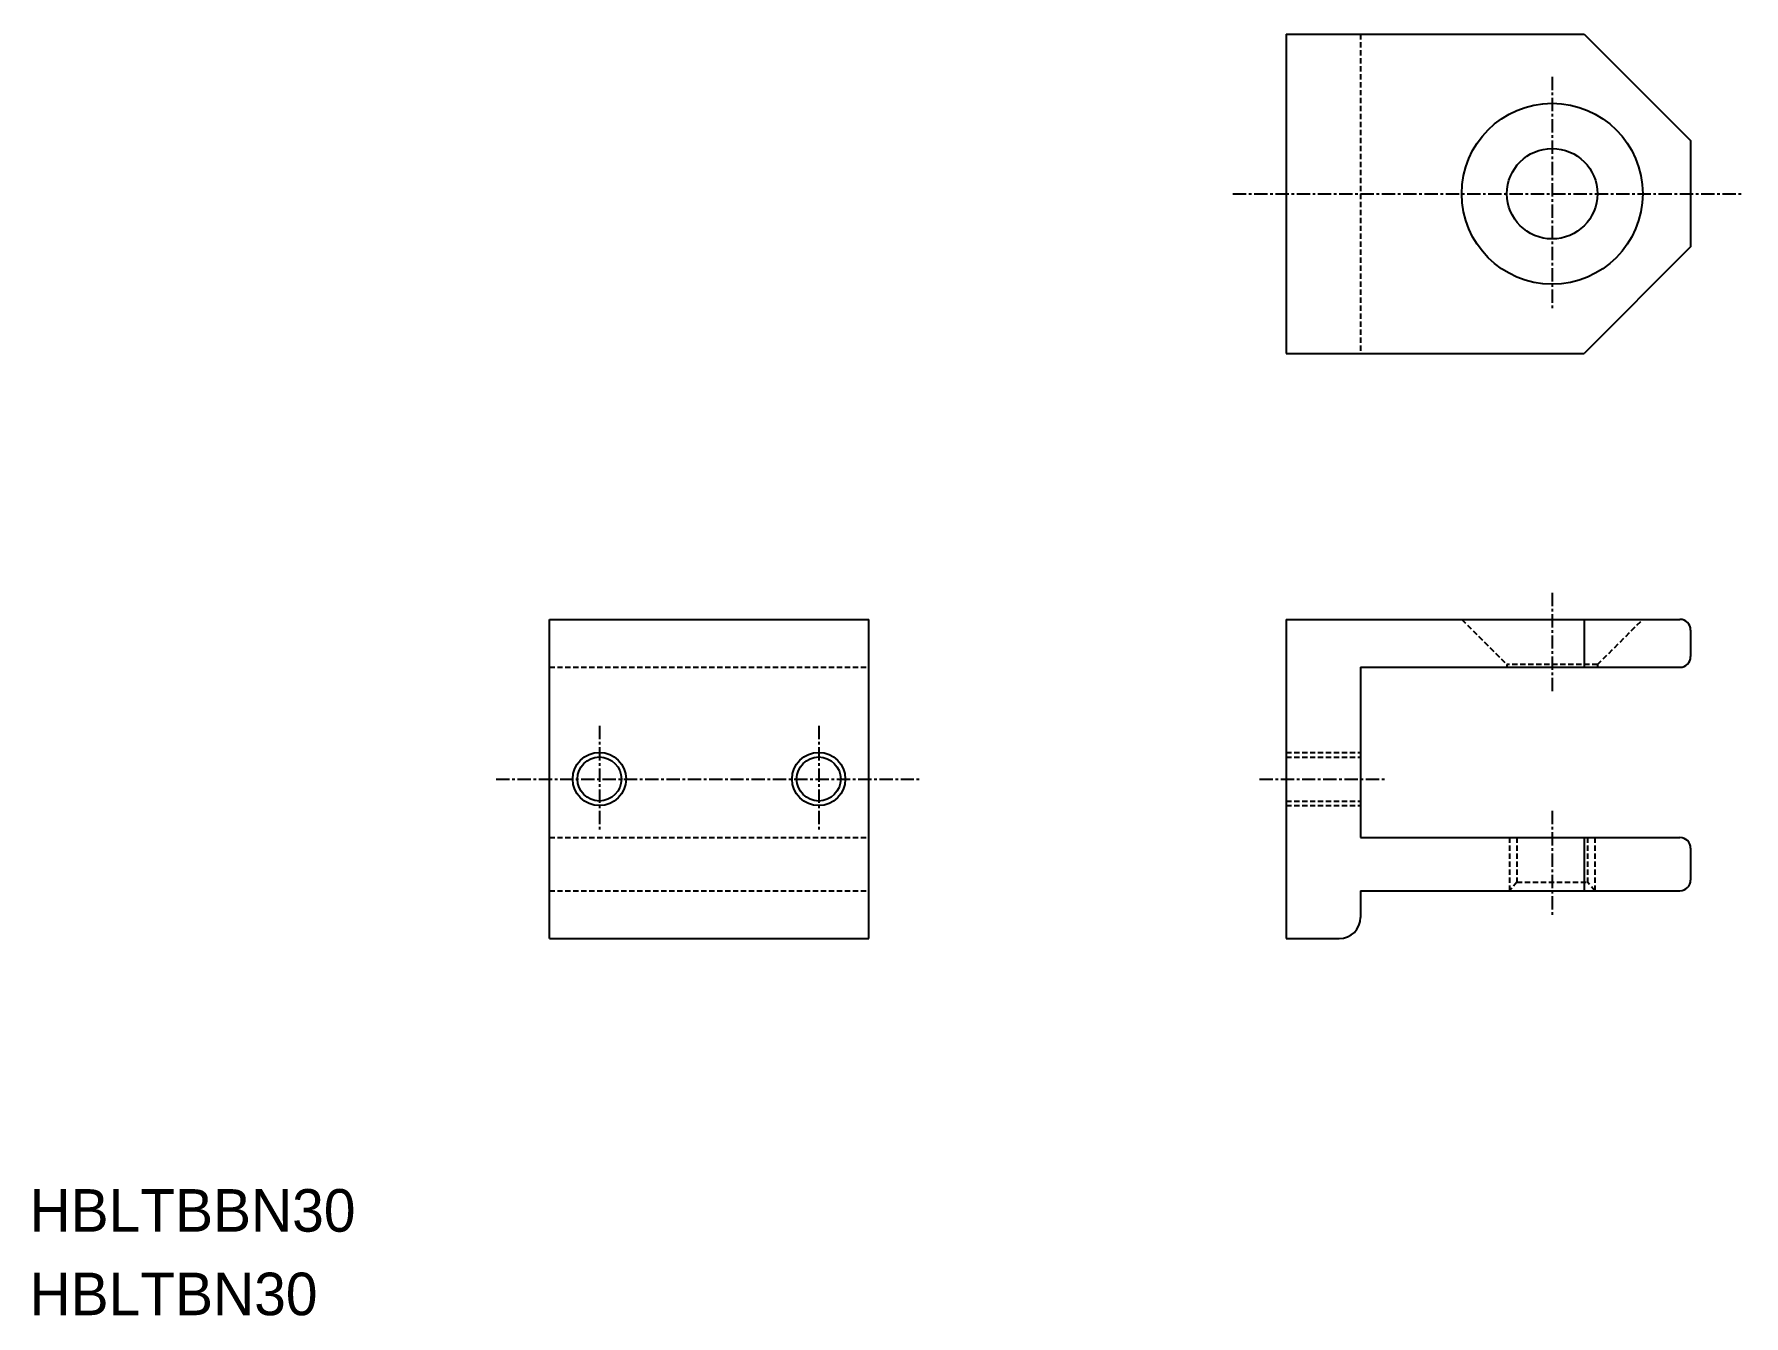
# Model space of a CAD drawing. Extents: x 0 to 161, y 0 to 120.
import ezdxf

# ---------------------------------------------------------------- set-up
doc = ezdxf.new("R2010")
doc.units = 0
doc.linetypes.add('CENTER', pattern=[2, 1.25, -0.25, 0.25, -0.25])
doc.linetypes.add('DASHED', pattern=[0.75, 0.5, -0.25])
doc.layers.get('0').update_dxf_attribs({"linetype": 'CONTINUOUS'})
doc.layers.add('CENTER', color=1, linetype='CENTER')

msp = doc.modelspace()

# ---------------------------------------------------------------- linework, layer by layer
at = {"color": 7, "linetype": 'CONTINUOUS'}
for p, q in [((118.03, 120.39), (146.03, 120.39)), ((118.03, 120.39), (118.03, 90.39)), ((146.03, 120.39), (156.03, 110.39)), ((156.03, 110.39), (156.03, 100.39)), ((156.03, 100.39), (146.03, 90.39)), ((118.03, 90.39), (146.03, 90.39)), ((48.83, 65.39), (78.83, 65.39)), ((48.83, 35.39), (48.83, 65.39)), ((78.83, 35.39), (78.83, 65.39)), ((118.03, 65.39), (155.03, 65.39)), ((118.03, 65.39), (118.03, 35.39)), ((146.03, 65.39), (146.03, 60.89)), ((156.03, 64.39), (156.03, 61.89)), ((125.03, 60.89), (155.03, 60.89)), ((125.03, 60.89), (125.03, 44.89)), ((125.03, 44.89), (155.03, 44.89)), ((146.03, 44.89), (146.03, 39.89)), ((156.03, 43.89), (156.03, 40.89)), ((125.03, 39.89), (155.03, 39.89)), ((125.03, 39.89), (125.03, 37.39)), ((48.83, 35.39), (78.83, 35.39)), ((118.03, 35.39), (123.03, 35.39))]:
    msp.add_line(p, q, dxfattribs=at)
at = {"color": 3, "linetype": 'DASHED'}
for p, q in [((125.03, 120.39), (125.03, 90.39)), ((134.53, 65.39), (138.78, 61.14)), ((147.28, 61.14), (151.53, 65.39)), ((147.28, 61.14), (138.78, 61.14)), ((138.78, 61.14), (138.78, 60.89)), ((147.28, 61.14), (147.28, 60.89)), ((48.83, 60.89), (78.83, 60.89)), ((118.03, 52.89), (125.03, 52.89)), ((118.03, 52.45), (125.03, 52.45)), ((118.03, 48.32), (125.03, 48.32)), ((118.03, 47.89), (125.03, 47.89)), ((48.83, 44.89), (78.83, 44.89)), ((139.03, 44.89), (139.03, 39.89)), ((139.71, 44.89), (139.71, 40.69)), ((146.35, 44.89), (146.35, 40.69)), ((147.03, 44.89), (147.03, 39.89)), ((139.71, 40.69), (139.03, 39.89)), ((139.71, 40.69), (146.35, 40.69)), ((147.03, 39.89), (146.35, 40.69)), ((48.83, 39.89), (78.83, 39.89))]:
    msp.add_line(p, q, dxfattribs=at)
at = {"color": 7, "linetype": 'CONTINUOUS'}
for centre, radius in [((143.03, 105.39), 8.5), ((143.03, 105.39), 4.25), ((53.53, 50.39), 2.5), ((74.13, 50.39), 2.5)]:
    msp.add_circle(centre, radius, dxfattribs=at)
at = {"color": 3, "linetype": 'CONTINUOUS'}
for centre in [(53.53, 50.39), (74.13, 50.39)]:
    msp.add_circle(centre, 2.07, dxfattribs=at)
at = {"color": 7, "linetype": 'CONTINUOUS'}
for centre, radius, start, end in [((155.03, 64.39), 1, 0, 90), ((155.03, 61.89), 1, 270, 0), ((155.03, 43.89), 1, 0, 90), ((155.03, 40.89), 1, 270, 0), ((123.03, 37.39), 2, 270, 0)]:
    msp.add_arc(centre, radius, start, end, dxfattribs=at)
at = {"layer": 'CENTER', "color": 1, "linetype": 'CENTER'}
for p, q in [((143.03, 116.39), (143.03, 94.39)), ((113.03, 105.39), (161.03, 105.39)), ((143.03, 67.89), (143.03, 58.39)), ((53.53, 55.39), (53.53, 45.39)), ((74.13, 55.39), (74.13, 45.39)), ((43.83, 50.39), (83.83, 50.39)), ((115.53, 50.39), (127.53, 50.39)), ((143.03, 47.39), (143.03, 37.39))]:
    msp.add_line(p, q, dxfattribs=at)

# ---------------------------------------------------------------- texts
at = {"color": 7, "linetype": 'CONTINUOUS'}
for s, p in [('HBLTBBN30', (0, 7.85)), ('HBLTBN30', (0, 0))]:
    msp.add_text(s, height=4, dxfattribs=at).set_placement(p)

doc.saveas('drawing.dxf')
